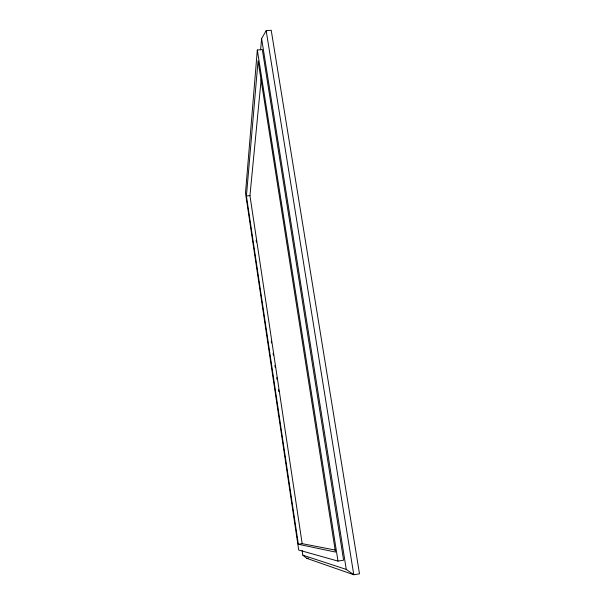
<?xml version="1.0" encoding="UTF-8"?>
<svg xmlns="http://www.w3.org/2000/svg" width="605" height="605" viewBox="0 0 605 605"><rect width="100%" height="100%" fill="white"/><g stroke="black" fill="none" stroke-linecap="round" stroke-linejoin="round"><path stroke-width="0.91" d="M257.322 50.011L245.501 193.018L298.704 550.043L337.991 561.1L343.61 560.192L262.313 49.542L257.322 50.011L337.991 561.1M246.416 195.997L258.055 60.833L335.465 552.078L298.348 544.258L246.416 195.997L249.948 195.596L261.201 79.142M260.596 49.837L261.61 38.569L266.177 30.711L271.214 30.25L359.499 573.82L353.781 574.75L306.811 558.355L302.833 555.171L302.129 550.497M306.811 558.355L308.316 558.112M298.348 544.258L302.167 543.653L335.465 550.111M302.833 555.171L346.264 569.411L353.781 574.75L266.177 30.711M261.61 38.569L346.264 569.411M249.948 195.596L302.167 543.653M256.149 240.268L256.429 242.136M271.274 341.144L271.554 343.012M273.097 353.29L273.377 355.158M274.912 365.428L275.192 367.296M276.735 377.573L277.014 379.441M278.557 389.718L278.837 391.586"/></g></svg>
